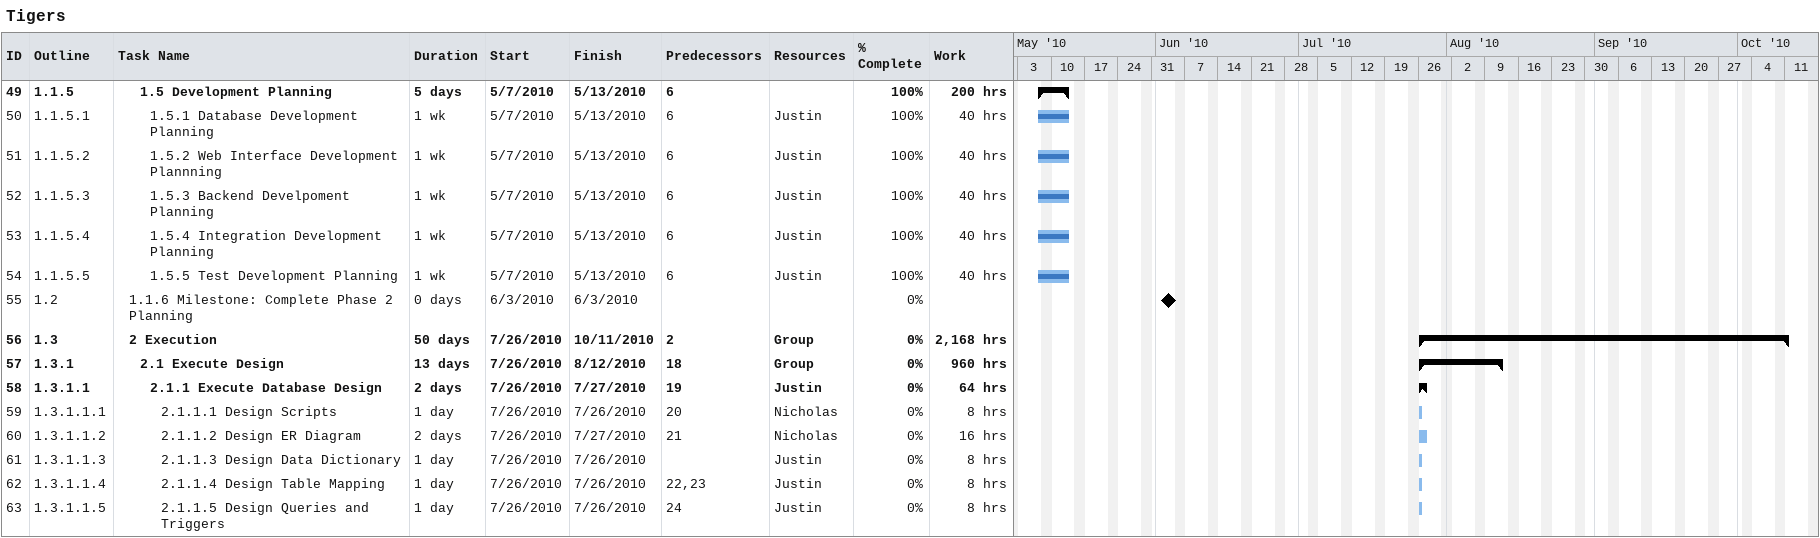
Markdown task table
Tigers

| ID | WBS | Task | Duration | Start | Finish | Predecessors | Resources | % complete | Work (h) |
|---|---|---|---|---|---|---|---|---|---|
| 49 | 1.1.5 | **1.5 Development Planning** | 5d | 2010-05-07 | 2010-05-13 | 6 |  | 100 | 200 |
| 50 | 1.1.5.1 | 1.5.1 Database Development Planning | 1w | 2010-05-07 | 2010-05-13 | 6 | Justin | 100 | 40 |
| 51 | 1.1.5.2 | 1.5.2 Web Interface Development Plannning | 1w | 2010-05-07 | 2010-05-13 | 6 | Justin | 100 | 40 |
| 52 | 1.1.5.3 | 1.5.3 Backend Develpoment Planning | 1w | 2010-05-07 | 2010-05-13 | 6 | Justin | 100 | 40 |
| 53 | 1.1.5.4 | 1.5.4 Integration Development Planning | 1w | 2010-05-07 | 2010-05-13 | 6 | Justin | 100 | 40 |
| 54 | 1.1.5.5 | 1.5.5 Test Development Planning | 1w | 2010-05-07 | 2010-05-13 | 6 | Justin | 100 | 40 |
| 55 | 1.2 | 1.1.6 Milestone: Complete Phase 2 Planning | 0d | 2010-06-03 | 2010-06-03 |  |  | 0 |  |
| 56 | 1.3 | **2 Execution** | 50d | 2010-07-26 | 2010-10-11 | 2 | Group | 0 | 2168 |
| 57 | 1.3.1 | **2.1 Execute Design** | 13d | 2010-07-26 | 2010-08-12 | 18 | Group | 0 | 960 |
| 58 | 1.3.1.1 | **2.1.1 Execute Database Design** | 2d | 2010-07-26 | 2010-07-27 | 19 | Justin | 0 | 64 |
| 59 | 1.3.1.1.1 | 2.1.1.1 Design Scripts | 1d | 2010-07-26 | 2010-07-26 | 20 | Nicholas | 0 | 8 |
| 60 | 1.3.1.1.2 | 2.1.1.2 Design ER Diagram | 2d | 2010-07-26 | 2010-07-27 | 21 | Nicholas | 0 | 16 |
| 61 | 1.3.1.1.3 | 2.1.1.3 Design Data Dictionary | 1d | 2010-07-26 | 2010-07-26 |  | Justin | 0 | 8 |
| 62 | 1.3.1.1.4 | 2.1.1.4 Design Table Mapping | 1d | 2010-07-26 | 2010-07-26 | 22, 23 | Justin | 0 | 8 |
| 63 | 1.3.1.1.5 | 2.1.1.5 Design Queries and Triggers | 1d | 2010-07-26 | 2010-07-26 | 24 | Justin | 0 | 8 |
